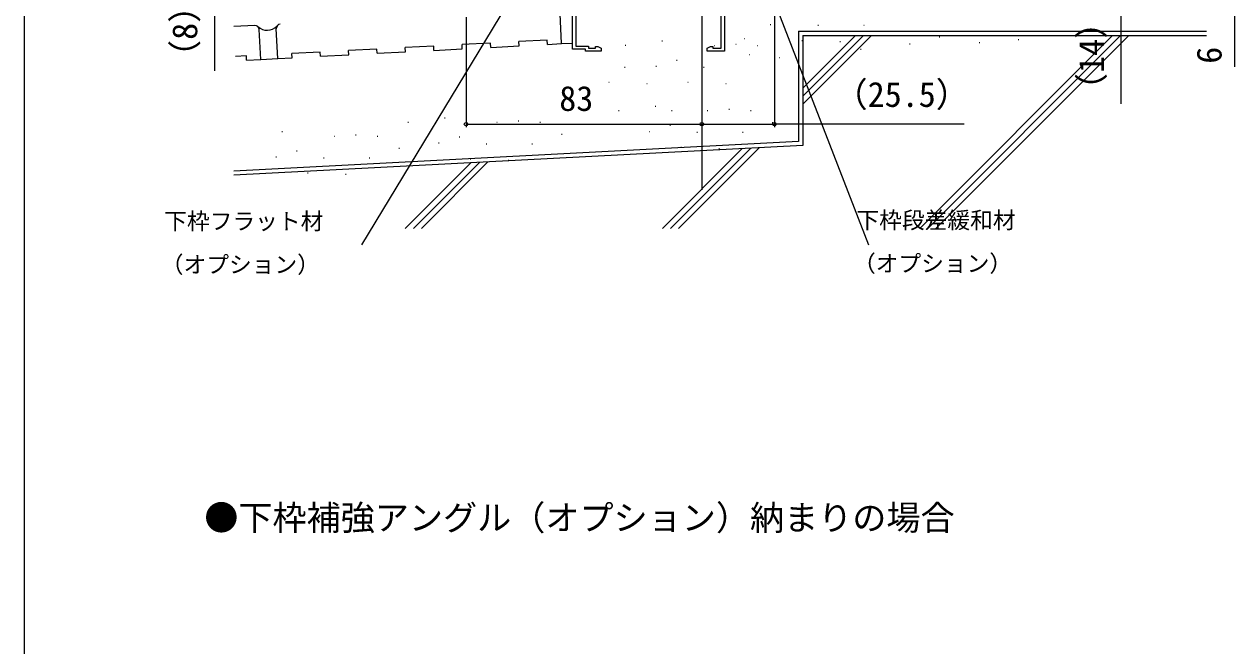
# Model space of a CAD drawing. Units: millimetres, scale not verified. Extents: x -525 to 525, y -783 to 779.
# Drawn here: x -525 to -99, y 138.4 to 357 of the extents above; entities that cross this region are included whole.
import ezdxf
from ezdxf.enums import TextEntityAlignment as Align

# ---------------------------------------------------------------- set-up
doc = ezdxf.new("R2010")
doc.units = ezdxf.units.MM
doc.header["$LTSCALE"] = 4
for name, color, linetype in [('0-1_USER1', 3, 'Continuous'), ('0-4_YKK_12', 2, 'Continuous'), ('0-6_YKK_D', 6, 'Continuous'), ('0-7_YKK_ZWAK', 7, 'Continuous'), ('0-8_YSS_K', 3, 'Continuous'), ('0-9_YSS_KE', 3, 'Continuous')]:
    doc.layers.add(name, color=color, linetype=linetype)
doc.layers.add('0-3_YKK_11E', color=4, linetype='Continuous', lineweight=18)
doc.styles.add('ＭＳ ゴシック', font='')
doc.styles.get('ＭＳ ゴシック').set_extended_font_data('MS Gothic')

msp = doc.modelspace()

# ---------------------------------------------------------------- linework, layer by layer
at = {"layer": '0-3_YKK_11E'}
for points in [[(-274.275, 383.331), (-278.642, 383.331), (-278.642, 347.531), (-284.642, 347.531), (-284.642, 348.531), (-283.516, 349.181), (-282.642, 349.181), (-282.642, 348.631), (-279.742, 348.631), (-279.742, 363.331), (-306.242, 363.331), (-307.042, 362.531), (-313.042, 362.531), (-313.842, 363.331), (-317.392, 363.331)], [(-322.692, 363.331), (-330.942, 363.331), (-330.942, 349.331), (-326.442, 349.331), (-326.442, 348.631), (-324.042, 348.631), (-324.042, 349.181), (-323.168, 349.181), (-322.042, 348.531), (-322.042, 347.531), (-327.542, 347.531), (-327.542, 348.231), (-332.042, 348.231), (-332.042, 364.531), (-279.842, 364.531), (-279.842, 373.331), (-285.042, 373.331)]]:
    msp.add_lwpolyline(points, dxfattribs=at)
at = {"layer": '0-4_YKK_12'}
msp.add_line((-286.542, 577.568), (-286.542, 298.755), dxfattribs=at)
at = {"layer": '0-6_YKK_D'}
for p, q in [((-261.042, 368.831), (-261.042, 320.861)), ((-139.042, 329.021), (-139.042, 370.531)), ((-99.042, 342.058), (-99.042, 364.531)), ((-369.542, 359.428), (-369.542, 320.861)), ((-286.542, 359.352), (-286.542, 320.861)), ((-286.542, 350.139), (-286.542, 320.861)), ((-369.542, 321.861), (-286.542, 321.861)), ((-286.542, 321.861), (-261.042, 321.861)), ((-194.239, 321.861), (-261.042, 321.861))]:
    msp.add_line(p, q, dxfattribs=at)
for points in [[(-269.39, 386.55), (-268.468, 384.173), (-227.871, 279.484)], [(-438.042, 368.531), (-458.042, 364.491), (-458.042, 340.65)], [(-353.92, 365.731), (-355.243, 363.551), (-406.265, 279.484)]]:
    msp.add_lwpolyline(points, dxfattribs=at)
for centre in [(-369.542, 321.861), (-286.542, 321.861), (-286.542, 321.861), (-261.042, 321.861)]:
    msp.add_circle(centre, 0.637, dxfattribs=at)
at = {"layer": '0-7_YKK_ZWAK'}
msp.add_line((-525, 747.3), (-525, -782.7), dxfattribs=at)
at = {"layer": '0-8_YSS_K'}
for p, q in [((-262.524, 356.91), (-262.324, 356.91)), ((-245.73, 356.624), (-245.53, 356.624)), ((-229.616, 356.63), (-229.416, 356.63)), ((-380.92, 349.317), (-390.906, 348.794)), ((-380.841, 347.819), (-380.92, 349.317)), ((-360.947, 350.364), (-370.933, 349.841)), ((-370.855, 348.343), (-370.933, 349.841)), ((-360.868, 348.866), (-360.947, 350.364)), ((-340.974, 351.411), (-350.961, 350.887)), ((-340.896, 349.913), (-340.974, 351.411)), ((-340.896, 349.913), (-335.905, 350.174)), ((-335.905, 350.174), (-332.042, 350.377)), ((-313.489, 349.604), (-313.289, 349.604)), ((-300.617, 351.122), (-300.417, 351.122)), ((-282.254, 349.561), (-282.054, 349.561)), ((-274.639, 350.023), (-274.439, 350.023)), ((-271.605, 352.025), (-271.405, 352.025)), ((-267.024, 349.561), (-266.824, 349.561)), ((-251.326, 351.298), (-251.126, 351.298)), ((-251.041, 353.029), (-211.506, 353.029)), ((-232.54, 353.029), (-251.041, 334.528)), ((-229.711, 353.029), (-251.041, 331.699)), ((-226.883, 353.029), (-251.041, 328.871)), ((-237.962, 350.899), (-237.762, 350.899)), ((-213.468, 350.112), (-213.268, 350.112)), ((-213.207, 353.029), (-109.045, 353.029)), ((-142.03, 353.029), (-209.885, 285.174)), ((-139.201, 353.029), (-207.057, 285.174)), ((-136.373, 353.029), (-204.228, 285.174)), ((-203.032, 352.587), (-202.832, 352.587)), ((-188.962, 350.63), (-188.762, 350.63)), ((-175.27, 351.63), (-175.07, 351.63)), ((-446.829, 345.863), (-450.698, 345.66)), ((-446.751, 344.365), (-446.829, 345.863)), ((-435.766, 344.941), (-430.773, 345.203)), ((-430.773, 345.203), (-430.851, 346.701)), ((-420.786, 345.726), (-410.8, 346.249)), ((-410.8, 346.249), (-410.878, 347.747)), ((-400.814, 346.773), (-390.827, 347.296)), ((-390.827, 347.296), (-390.906, 348.794)), ((-380.841, 347.819), (-370.855, 348.343)), ((-269.832, 346.356), (-269.632, 346.356)), ((-259.409, 345.292), (-259.209, 345.292)), ((-230.76, 348.255), (-230.56, 348.255)), ((-446.751, 344.365), (-441.757, 344.627)), ((-441.757, 344.627), (-435.766, 344.941)), ((-313.725, 341.939), (-313.525, 341.939)), ((-302.739, 342.226), (-302.539, 342.226)), ((-295.434, 344.409), (-295.234, 344.409)), ((-285.946, 341.939), (-285.746, 341.939)), ((-319.321, 336.613), (-319.121, 336.613)), ((-291.542, 336.613), (-291.342, 336.613)), ((-305.956, 336.215), (-305.756, 336.215)), ((-278.178, 336.215), (-277.978, 336.215)), ((-303.01, 328.23), (-302.81, 328.23)), ((-377.121, 324.135), (-376.921, 324.135)), ((-315.881, 326.712), (-315.681, 326.712)), ((-297.195, 326.669), (-296.995, 326.669)), ((-284.647, 326.669), (-284.447, 326.669)), ((-277.032, 327.131), (-276.832, 327.131)), ((-269.416, 326.669), (-269.216, 326.669)), ((-389.992, 322.616), (-389.792, 322.616)), ((-358.758, 322.574), (-358.558, 322.574)), ((-351.143, 323.035), (-350.943, 323.035)), ((-343.527, 322.574), (-343.327, 322.574)), ((-297.827, 321.517), (-297.627, 321.517)), ((-261.801, 322.4), (-261.601, 322.4)), ((-434.353, 319.231), (-434.153, 319.231)), ((-415.99, 317.67), (-415.79, 317.67)), ((-408.375, 318.132), (-408.175, 318.132)), ((-400.76, 317.67), (-400.56, 317.67)), ((-379.243, 315.238), (-379.043, 315.238)), ((-371.938, 317.421), (-371.738, 317.421)), ((-335.912, 318.304), (-335.712, 318.304)), ((-305.132, 319.334), (-304.932, 319.334)), ((-288.339, 319.047), (-288.139, 319.047)), ((-272.224, 319.054), (-272.024, 319.054)), ((-429.17, 312.518), (-428.97, 312.518)), ((-393.144, 313.401), (-392.944, 313.401)), ((-362.45, 314.952), (-362.25, 314.952)), ((-346.335, 314.958), (-346.135, 314.958)), ((-272.32, 313.248), (-300.395, 285.174)), ((-269.336, 313.404), (-297.566, 285.174)), ((-266.351, 313.561), (-294.738, 285.174)), ((-293.935, 313.721), (-293.735, 313.721)), ((-280.57, 313.323), (-280.37, 313.323)), ((-436.475, 310.335), (-436.275, 310.335)), ((-419.682, 310.048), (-419.482, 310.048)), ((-403.567, 310.055), (-403.367, 310.055)), ((-367.836, 308.242), (-390.904, 285.174)), ((-364.851, 308.399), (-388.076, 285.174)), ((-361.866, 308.555), (-385.247, 285.174)), ((-368.046, 309.626), (-367.846, 309.626)), ((-354.681, 309.228), (-354.481, 309.228)), ((-425.278, 304.722), (-425.078, 304.722)), ((-411.913, 304.324), (-411.713, 304.324))]:
    msp.add_line(p, q, dxfattribs=at)
for points in [[(-251.041, 353.029), (-251.041, 314.363), (-451.247, 303.871)], [(-360.868, 348.866), (-350.882, 349.389), (-350.961, 350.887)], [(-420.786, 345.726), (-420.865, 347.224), (-430.851, 346.701)], [(-400.814, 346.773), (-400.892, 348.271), (-410.878, 347.747)]]:
    msp.add_lwpolyline(points, dxfattribs=at)
msp.add_arc((-439.539, 359.78), 4.881, 228.06649, 315.93975, dxfattribs=at)
at = {"layer": '0-9_YSS_KE'}
for p, q in [((-335.905, 350.174), (-336.455, 360.66)), ((-443.883, 356.532), (-451.247, 356.146)), ((-441.757, 344.627), (-442.307, 355.112)), ((-435.766, 344.941), (-436.315, 355.427)), ((-252.541, 354.529), (-109.045, 354.529))]:
    msp.add_line(p, q, dxfattribs=at)
msp.add_lwpolyline([(-252.541, 354.529), (-252.541, 315.787), (-451.247, 305.373)], dxfattribs=at)
for centre, start, end in [((-443.805, 355.034), 3, 93), ((-434.817, 355.505), 93, 183)]:
    msp.add_arc(centre, 1.5, start, end, dxfattribs=at)

# ---------------------------------------------------------------- texts
at = {"layer": '0-1_USER1', "style": 'ＭＳ ゴシック'}
msp.add_text('●下枠補強アングル（オプション）納まりの場合', height=8.798, dxfattribs=at).set_placement((-461.636, 176.436), align=Align.BOTTOM_LEFT)
at = {"layer": '0-6_YKK_D', "style": 'ＭＳ ゴシック'}
for s, p in [('（8）', (-461.474, 339.514)), ('（14）', (-142.474, 327.885)), ('6', (-101.042, 343.104))]:
    msp.add_text(s, height=8.798, rotation=90, dxfattribs=at).set_placement(p, align=Align.BOTTOM_LEFT)
for s, height, p in [('（25.5）', 8.798, (-240.217, 325.293)), ('83', 8.798, (-336.735, 323.861)), ('下枠フラット材', 5.865, (-475.727, 283.048)), ('下枠段差緩和材', 5.865, (-232.161, 283.428)), ('（オプション）', 5.865, (-476.954, 267.806)), ('（オプション）', 5.865, (-233.388, 268.186))]:
    msp.add_text(s, height=height, dxfattribs=at).set_placement(p, align=Align.BOTTOM_LEFT)

doc.saveas('drawing.dxf')
